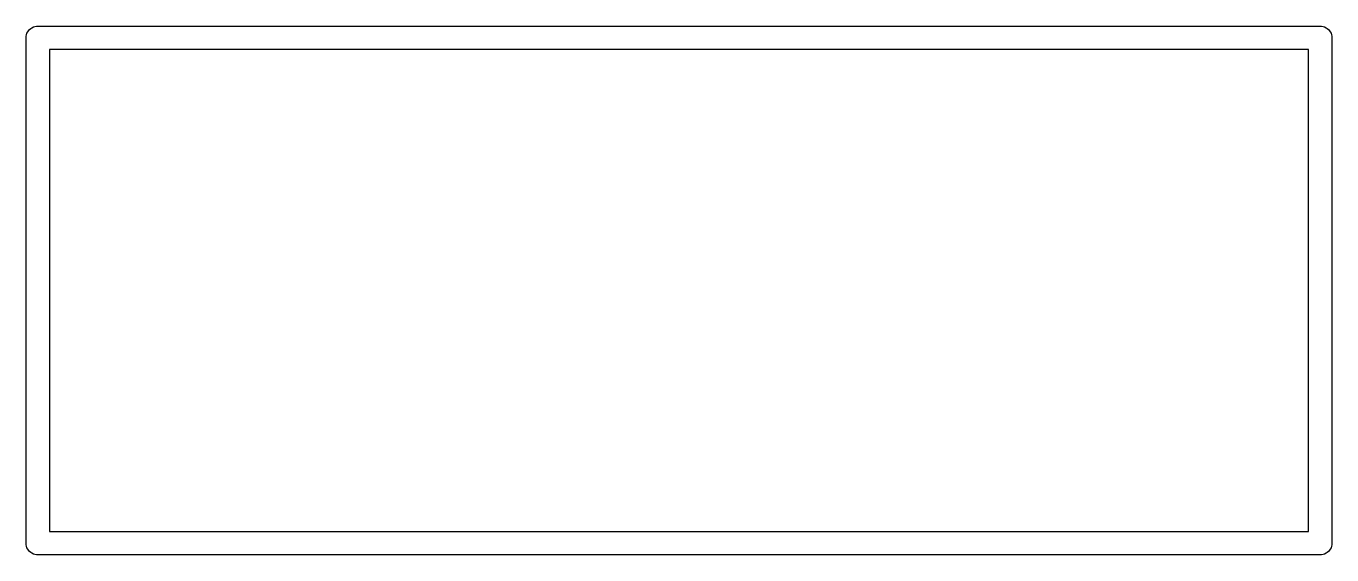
# Model space of a CAD drawing. Header units: millimetres. Extents: x 18 to 240, y 37 to 127.
import ezdxf

# ---------------------------------------------------------------- set-up
doc = ezdxf.new("R2010")
doc.units = ezdxf.units.MM
doc.layers.add('CUT', color=1, linetype='Continuous')
doc.layers.add('SAFE', color=3, linetype='Continuous')

msp = doc.modelspace()

# ---------------------------------------------------------------- linework, layer by layer
at = {"layer": 'CUT'}
msp.add_lwpolyline([(238, 37), (20, 37), (19.74, 37.02), (19.48, 37.07), (19.23, 37.15), (19, 37.27), (18.78, 37.41), (18.59, 37.59), (18.41, 37.78), (18.27, 38), (18.15, 38.23), (18.07, 38.48), (18.02, 38.74), (18, 39), (18, 125), (18.02, 125.26), (18.07, 125.52), (18.15, 125.77), (18.27, 126), (18.41, 126.22), (18.59, 126.41), (18.78, 126.59), (19, 126.73), (19.23, 126.85), (19.48, 126.93), (19.74, 126.98), (20, 127), (238, 127), (238.26, 126.98), (238.52, 126.93), (238.77, 126.85), (239, 126.73), (239.22, 126.59), (239.41, 126.41), (239.59, 126.22), (239.73, 126), (239.85, 125.77), (239.93, 125.52), (239.98, 125.26), (240, 125), (240, 39), (239.98, 38.74), (239.93, 38.48), (239.85, 38.23), (239.73, 38), (239.59, 37.78), (239.41, 37.59), (239.22, 37.41), (239, 37.27), (238.77, 37.15), (238.52, 37.07), (238.26, 37.02), (238, 37)], close=True, dxfattribs=at)
at = {"layer": 'SAFE'}
msp.add_lwpolyline([(236, 41), (236, 123), (22, 123), (22, 41), (236, 41)], close=True, dxfattribs=at)

doc.saveas('drawing.dxf')
